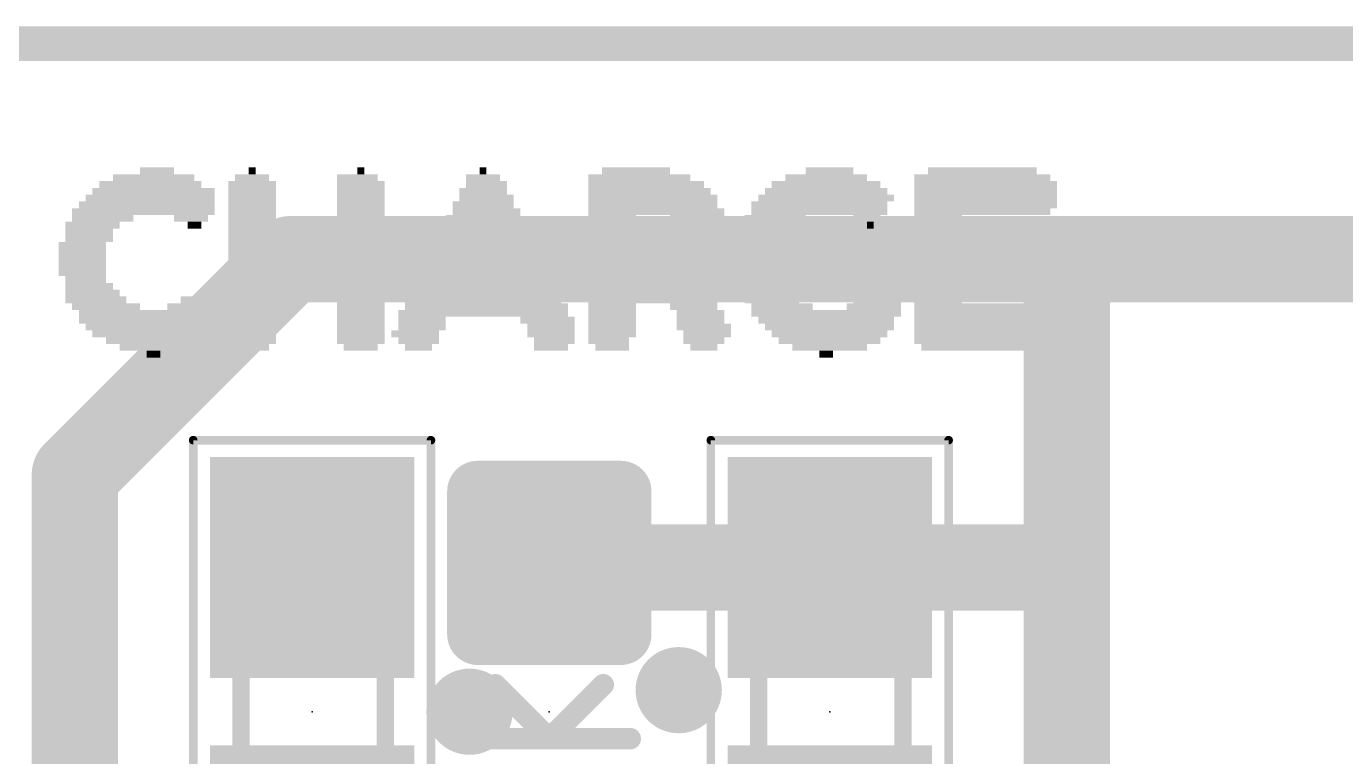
# Model space of a CAD drawing. Extents: x -22.2 to 64.4, y -24.7 to 14.1.
# Drawn here: x 7.08 to 14.85, y 9.77 to 14.07 of the extents above; entities that cross this region are included whole.
import ezdxf

# ---------------------------------------------------------------- set-up
doc = ezdxf.new("R2010")
doc.units = 0
for name, color, linetype in [('1', 12, 'CONTINUOUS'), ('16', 132, 'CONTINUOUS'), ('18', 110, 'CONTINUOUS'), ('20', 31, 'CONTINUOUS'), ('21', 253, 'CONTINUOUS'), ('23', 53, 'CONTINUOUS'), ('29', 253, 'CONTINUOUS'), ('39', 12, 'CONTINUOUS'), ('51', 253, 'CONTINUOUS')]:
    doc.layers.add(name, color=color, linetype=linetype)

# ---------------------------------------------------------------- blocks, each defined once
blk = doc.blocks.new('RECT')
blk.add_solid([(-0.5, -0.5), (0.5, -0.5), (-0.5, 0.5), (0.5, 0.5)])
blk = doc.blocks.new('RECT160000X160000R30')
at = {"const_width": 0.15}
blk.add_lwpolyline([(0.425, -0.35), (0.425, 0.35, 0.4142), (0.35, 0.425), (-0.35, 0.425, 0.4142), (-0.425, 0.35), (-0.425, -0.35, 0.4142), (-0.35, -0.425), (0.35, -0.425, 0.4142)], format="xyb", close=True, dxfattribs=at)
blk.add_solid([(-0.3754, -0.3754), (0.3754, -0.3754), (-0.3754, 0.3754), (0.3754, 0.3754)])
blk = doc.blocks.new('RECT192512X192512R30')
at = {"const_width": 0.1805}
blk.add_lwpolyline([(0.5114, -0.4211), (0.5114, 0.4211, 0.4142), (0.4211, 0.5114), (-0.4211, 0.5114, 0.4142), (-0.5114, 0.4211), (-0.5114, -0.4211, 0.4142), (-0.4211, -0.5114), (0.4211, -0.5114, 0.4142)], format="xyb", close=True, dxfattribs=at)
blk.add_solid([(-0.4465, -0.4465), (0.4465, -0.4465), (-0.4465, 0.4465), (0.4465, 0.4465)])
blk = doc.blocks.new('ROUNDV')
at = {"const_width": 0.5}
blk.add_lwpolyline([(0, -0.25, 1), (0, 0.25, 1), (0, -0.25)], format="xyb", dxfattribs=at)

msp = doc.modelspace()

# ---------------------------------------------------------------- linework, layer by layer
at = {"layer": '1'}
for points, const_width in [([(0, 13.97), (38.1, 13.97)], 0.2032), ([(10.287, 12.7), (10.795, 12.7)], 0.508), ([(10.795, 12.7), (10.9855, 12.7)], 0.508), ([(10.9855, 12.7), (13.208, 12.7)], 0.508), ([(13.208, 12.7), (19.304, 12.7)], 0.508), ([(13.208, 10.922), (13.208, 12.7)], 0.508), ([(10.795, 12.7), (10.9855, 12.7)], 0.254), ([(10.16, 10.883), (10.16, 10.91)], 0.508), ([(11.811, 10.883), (10.16, 10.883)], 0.508), ([(11.811, 10.883), (13.208, 10.883)], 0.508), ([(13.208, 8.89), (13.208, 10.922)], 0.508), ([(13.208, 10.883), (13.208, 10.922)], 0.508)]:
    msp.add_lwpolyline(points, dxfattribs=dict(at, const_width=const_width))
for points, const_width in [([(10.287, 12.827, 1), (10.287, 12.573)], 0.254), ([(10.795, 12.827, 1), (10.795, 12.573)], 0.254), ([(10.795, 12.573, 1), (10.795, 12.827)], 0.254), ([(10.9855, 12.827, 1), (10.9855, 12.573)], 0.254), ([(10.9855, 12.573, 1), (10.9855, 12.827)], 0.254), ([(13.208, 12.827, 1), (13.208, 12.573)], 0.254), ([(13.335, 12.7, 1), (13.081, 12.7)], 0.254), ([(13.208, 12.573, 1), (13.208, 12.827)], 0.254), ([(10.795, 12.7635, 1), (10.795, 12.6365)], 0.127), ([(10.9855, 12.6365, 1), (10.9855, 12.7635)], 0.127), ([(10.287, 10.91, 1), (10.033, 10.91)], 0.254), ([(10.16, 11.01, 1), (10.16, 10.756)], 0.254), ([(11.811, 11.01, 1), (11.811, 10.756)], 0.254), ([(11.811, 10.756, 1), (11.811, 11.01)], 0.254), ([(13.335, 10.922, 1), (13.081, 10.922)], 0.254), ([(13.335, 10.922, 1), (13.081, 10.922)], 0.254), ([(13.208, 10.756, 1), (13.208, 11.01)], 0.254), ([(13.081, 10.922, 1), (13.335, 10.922)], 0.254), ([(10.033, 10.883, 1), (10.287, 10.883)], 0.254), ([(13.081, 10.883, 1), (13.335, 10.883)], 0.254)]:
    msp.add_lwpolyline(points, format="xyb", dxfattribs=dict(at, const_width=const_width))
at = {"layer": '16'}
for points, const_width in [([(0, 13.97), (38.1, 13.97)], 0.2032), ([(7.366, 11.43), (8.636, 12.7)], 0.508), ([(8.636, 12.7), (10.287, 12.7)], 0.508), ([(7.366, 9.398), (7.366, 11.43)], 0.508)]:
    msp.add_lwpolyline(points, dxfattribs=dict(at, const_width=const_width))
at = {"layer": '16', "const_width": 0.254}
for points in [[(8.636, 12.827, 1), (8.636, 12.573)], [(8.7258, 12.6102, 1), (8.5462, 12.7898)], [(10.287, 12.573, 1), (10.287, 12.827)], [(7.493, 11.43, 1), (7.239, 11.43)], [(7.2762, 11.5198, 1), (7.4558, 11.3402)]]:
    msp.add_lwpolyline(points, format="xyb", dxfattribs=at)
at = {"layer": '20', "const_width": 0.2032}
msp.add_lwpolyline([(38.1, 13.97), (0, 13.97)], dxfattribs=at)
at = {"layer": '23'}
for p in [(8.763, 10.033), (10.16, 10.033), (11.811, 10.033)]:
    msp.add_point(p, dxfattribs=at)
at = {"layer": '39', "const_width": 0.0508}
for points in [[(8.063, 8.433), (8.063, 11.633)], [(8.063, 11.633), (9.463, 11.633)], [(9.463, 11.633), (9.463, 8.433)], [(11.111, 8.433), (11.111, 11.633)], [(11.111, 11.633), (12.511, 11.633)], [(12.511, 11.633), (12.511, 8.433)]]:
    msp.add_lwpolyline(points, dxfattribs=at)
at = {"layer": '39', "const_width": 0.0254}
for points in [[(8.0757, 11.633, 1), (8.0503, 11.633)], [(8.063, 11.6457, 1), (8.063, 11.6203)], [(9.4757, 11.633, 1), (9.4503, 11.633)], [(9.463, 11.6203, 1), (9.463, 11.6457)], [(11.1237, 11.633, 1), (11.0983, 11.633)], [(11.111, 11.6457, 1), (11.111, 11.6203)], [(12.5237, 11.633, 1), (12.4983, 11.633)], [(12.511, 11.6203, 1), (12.511, 11.6457)]]:
    msp.add_lwpolyline(points, format="xyb", dxfattribs=at)
at = {"layer": '51'}
for points, const_width in [([(8.344, 10.389), (8.344, 9.677)], 0.1016), ([(9.195, 10.389), (9.195, 9.677)], 0.1016), ([(11.392, 10.389), (11.392, 9.677)], 0.1016), ([(12.243, 10.389), (12.243, 9.677)], 0.1016), ([(10.16, 9.8742), (9.8425, 10.1918)], 0.127), ([(10.16, 9.8742), (10.4775, 10.1918)], 0.127), ([(10.16, 9.8742), (9.6837, 9.8742)], 0.127), ([(10.6363, 9.8742), (10.16, 9.8742)], 0.127)]:
    msp.add_lwpolyline(points, dxfattribs=dict(at, const_width=const_width))
for points, const_width in [([(8.3694, 10.389, 1), (8.3186, 10.389)], 0.0508), ([(9.2204, 10.389, 1), (9.1696, 10.389)], 0.0508), ([(11.4174, 10.389, 1), (11.3666, 10.389)], 0.0508), ([(12.2684, 10.389, 1), (12.2176, 10.389)], 0.0508), ([(9.865, 10.2142, 1), (9.82, 10.1693)], 0.0635), ([(10.5, 10.1693, 1), (10.455, 10.2142)], 0.0635), ([(9.6837, 9.906, 1), (9.6837, 9.8425)], 0.0635), ([(10.16, 9.906, 1), (10.16, 9.8425)], 0.0635), ([(10.1375, 9.8967, 1), (10.1825, 9.8518)], 0.0635), ([(10.1375, 9.8518, 1), (10.1825, 9.8967)], 0.0635), ([(10.16, 9.8425, 1), (10.16, 9.906)], 0.0635), ([(10.6363, 9.8425, 1), (10.6363, 9.906)], 0.0635)]:
    msp.add_lwpolyline(points, format="xyb", dxfattribs=dict(at, const_width=const_width))

# ---------------------------------------------------------------- block references
at = {"layer": '1', "xscale": 1.1, "rotation": 270}
for p in [(8.763, 10.883), (11.811, 10.883)]:
    msp.add_blockref('RECT', p, dxfattribs=at)
at = {"layer": '1', "rotation": 180}
msp.add_blockref('RECT160000X160000R30', (10.16, 10.91), dxfattribs=at)
at = {"layer": '18', "xscale": 0.508, "yscale": 0.508}
for p in [(10.287, 12.7), (10.287, 12.7), (10.922, 10.16), (10.922, 10.16), (9.6901, 10.033), (9.6901, 10.033)]:
    msp.add_blockref('ROUNDV', p, dxfattribs=at)
at = {"layer": '21', "yscale": 0.04}
for p, xscale in [((7.85, 13.22), 0.2), ((8.41, 13.22), 0.04), ((9.05, 13.22), 0.04), ((9.77, 13.22), 0.04), ((10.67, 13.22), 0.4), ((11.81, 13.22), 0.28), ((12.71, 13.22), 0.64), ((7.81, 13.14), 0.6), ((7.83, 13.18), 0.48), ((8.41, 13.14), 0.28), ((8.41, 13.18), 0.2), ((9.03, 13.18), 0.24), ((9.05, 13.14), 0.28), ((9.77, 13.18), 0.2), ((9.79, 13.14), 0.24), ((10.69, 13.18), 0.6), ((10.73, 13.14), 0.68), ((11.79, 13.14), 0.64), ((11.79, 13.18), 0.48), ((12.71, 13.18), 0.8), ((12.73, 13.14), 0.84), ((7.81, 13.06), 0.76), ((7.83, 13.1), 0.72), ((8.41, 13.1), 0.28), ((8.41, 13.06), 0.28), ((9.05, 13.1), 0.28), ((9.05, 13.06), 0.28), ((9.77, 13.1), 0.28), ((9.79, 13.06), 0.32), ((10.75, 13.1), 0.72), ((10.77, 13.06), 0.76), ((11.79, 13.06), 0.8), ((11.79, 13.1), 0.72), ((12.73, 13.1), 0.84), ((12.73, 13.06), 0.84), ((7.77, 12.98), 0.84), ((7.79, 13.02), 0.8), ((8.41, 13.02), 0.28), ((8.41, 12.98), 0.28), ((9.05, 13.02), 0.28), ((9.05, 12.98), 0.28), ((9.77, 13.02), 0.36), ((9.79, 12.98), 0.4), ((10.77, 13.02), 0.76), ((10.79, 12.98), 0.8), ((11.75, 13.02), 0.8), ((11.75, 12.98), 0.8), ((12.73, 13.02), 0.84), ((12.71, 12.98), 0.8), ((7.47, 12.9), 0.32), ((7.53, 12.94), 0.36), ((8.05, 12.94), 0.2), ((8.07, 12.9), 0.08), ((8.41, 12.94), 0.28), ((8.41, 12.9), 0.28), ((9.05, 12.94), 0.28), ((9.05, 12.9), 0.28), ((9.77, 12.94), 0.44), ((9.79, 12.9), 0.48), ((10.53, 12.94), 0.28), ((10.53, 12.9), 0.28), ((11.03, 12.94), 0.32), ((11.05, 12.9), 0.28), ((11.49, 12.94), 0.36), ((11.47, 12.9), 0.32), ((12.03, 12.94), 0.16), ((12.05, 12.9), 0.04), ((12.45, 12.94), 0.28), ((12.45, 12.9), 0.28), ((7.45, 12.86), 0.28), ((7.45, 12.82), 0.28), ((8.41, 12.86), 0.28), ((8.41, 12.82), 0.28), ((9.05, 12.86), 0.28), ((9.05, 12.82), 0.28), ((9.77, 12.86), 0.52), ((9.79, 12.82), 0.56), ((10.53, 12.86), 0.28), ((10.53, 12.82), 0.28), ((11.09, 12.86), 0.28), ((11.09, 12.82), 0.28), ((11.43, 12.86), 0.32), ((11.41, 12.82), 0.28), ((12.45, 12.86), 0.28), ((12.59, 12.82), 0.56), ((7.41, 12.78), 0.28), ((7.41, 12.74), 0.28), ((8.73, 12.78), 0.92), ((8.73, 12.74), 0.92), ((9.77, 12.78), 0.6), ((9.61, 12.74), 0.28), ((9.95, 12.74), 0.32), ((10.53, 12.78), 0.28), ((10.53, 12.74), 0.28), ((11.05, 12.74), 0.28), ((11.09, 12.78), 0.28), ((11.41, 12.78), 0.28), ((11.41, 12.74), 0.28), ((11.97, 12.78), 0.44), ((11.97, 12.74), 0.44), ((12.63, 12.78), 0.64), ((12.65, 12.74), 0.68), ((7.41, 12.7), 0.28), ((7.41, 12.66), 0.28), ((8.73, 12.7), 0.92), ((8.73, 12.66), 0.92), ((9.59, 12.7), 0.32), ((9.57, 12.66), 0.28), ((9.97, 12.7), 0.28), ((9.99, 12.66), 0.32), ((10.79, 12.7), 0.8), ((10.79, 12.66), 0.8), ((11.41, 12.7), 0.28), ((11.41, 12.66), 0.28), ((11.95, 12.7), 0.48), ((11.99, 12.66), 0.48), ((12.65, 12.7), 0.68), ((12.65, 12.66), 0.68), ((7.41, 12.62), 0.28), ((7.43, 12.58), 0.24), ((8.73, 12.62), 0.92), ((8.73, 12.58), 0.92), ((9.55, 12.62), 0.32), ((9.79, 12.58), 0.8), ((10.01, 12.62), 0.28), ((10.77, 12.62), 0.76), ((10.75, 12.58), 0.72), ((11.41, 12.62), 0.28), ((11.41, 12.58), 0.28), ((11.99, 12.62), 0.48), ((12.03, 12.58), 0.4), ((12.65, 12.62), 0.68), ((12.63, 12.58), 0.64), ((7.45, 12.54), 0.28), ((7.47, 12.5), 0.32), ((8.41, 12.54), 0.28), ((8.41, 12.5), 0.28), ((9.05, 12.54), 0.28), ((9.05, 12.5), 0.28), ((9.77, 12.54), 0.84), ((9.79, 12.5), 0.88), ((10.75, 12.54), 0.72), ((10.77, 12.5), 0.76), ((11.43, 12.54), 0.32), ((11.45, 12.5), 0.28), ((12.09, 12.54), 0.28), ((12.09, 12.5), 0.28), ((12.45, 12.54), 0.28), ((12.45, 12.5), 0.28), ((7.49, 12.46), 0.36), ((7.55, 12.42), 0.4), ((8.03, 12.42), 0.24), ((8.05, 12.46), 0.12), ((8.41, 12.46), 0.28), ((8.41, 12.42), 0.28), ((9.05, 12.46), 0.28), ((9.05, 12.42), 0.28), ((9.77, 12.46), 0.92), ((9.79, 12.42), 0.96), ((10.77, 12.46), 0.76), ((10.53, 12.42), 0.28), ((11.01, 12.42), 0.28), ((11.47, 12.46), 0.32), ((11.53, 12.42), 0.36), ((12.07, 12.42), 0.32), ((12.09, 12.46), 0.28), ((12.45, 12.46), 0.28), ((12.67, 12.42), 0.72), ((7.79, 12.38), 0.8), ((7.79, 12.34), 0.8), ((8.41, 12.38), 0.28), ((8.41, 12.34), 0.28), ((9.05, 12.38), 0.28), ((9.05, 12.34), 0.28), ((9.41, 12.34), 0.28), ((10.15, 12.34), 0.32), ((10.53, 12.38), 0.28), ((10.53, 12.34), 0.28), ((11.05, 12.38), 0.28), ((11.05, 12.34), 0.28), ((11.79, 12.38), 0.88), ((11.79, 12.34), 0.8), ((12.71, 12.38), 0.8), ((12.73, 12.34), 0.84), ((7.81, 12.3), 0.76), ((7.81, 12.26), 0.68), ((8.41, 12.3), 0.28), ((8.41, 12.26), 0.28), ((9.05, 12.3), 0.28), ((9.05, 12.26), 0.28), ((9.37, 12.26), 0.28), ((9.41, 12.3), 0.28), ((10.17, 12.3), 0.28), ((10.17, 12.26), 0.28), ((10.53, 12.3), 0.28), ((10.53, 12.26), 0.28), ((11.07, 12.3), 0.32), ((11.09, 12.26), 0.28), ((11.81, 12.3), 0.76), ((11.81, 12.26), 0.68), ((12.73, 12.3), 0.84), ((12.73, 12.26), 0.84), ((7.83, 12.22), 0.56), ((7.83, 12.18), 0.4), ((8.41, 12.22), 0.28), ((8.41, 12.18), 0.2), ((9.05, 12.22), 0.28), ((9.05, 12.18), 0.2), ((9.39, 12.22), 0.24), ((9.39, 12.18), 0.16), ((10.19, 12.22), 0.24), ((10.17, 12.18), 0.2), ((10.51, 12.22), 0.24), ((10.53, 12.18), 0.2), ((11.07, 12.22), 0.24), ((11.07, 12.18), 0.16), ((11.81, 12.22), 0.6), ((11.81, 12.18), 0.44), ((12.73, 12.22), 0.84), ((12.73, 12.18), 0.76), ((7.83, 12.14), 0.08), ((11.79, 12.14), 0.08)]:
    msp.add_blockref('RECT', p, dxfattribs=dict(at, xscale=xscale))
msp.add_blockref('RECT', (9.77, 12.38), dxfattribs=at)
at = {"layer": '29', "xscale": 1.3032, "yscale": 1.2032, "rotation": 270}
for p in [(8.763, 10.883), (11.811, 10.883), (8.763, 9.183), (11.811, 9.183)]:
    msp.add_blockref('RECT', p, dxfattribs=at)
at = {"layer": '29', "rotation": 180}
msp.add_blockref('RECT192512X192512R30', (10.16, 10.91), dxfattribs=at)
at = {"layer": '51', "xscale": 0.5001, "yscale": 0.95, "rotation": 270}
for p in [(8.7681, 10.6212), (11.8161, 10.6212)]:
    msp.add_blockref('RECT', p, dxfattribs=at)

doc.saveas('drawing.dxf')
